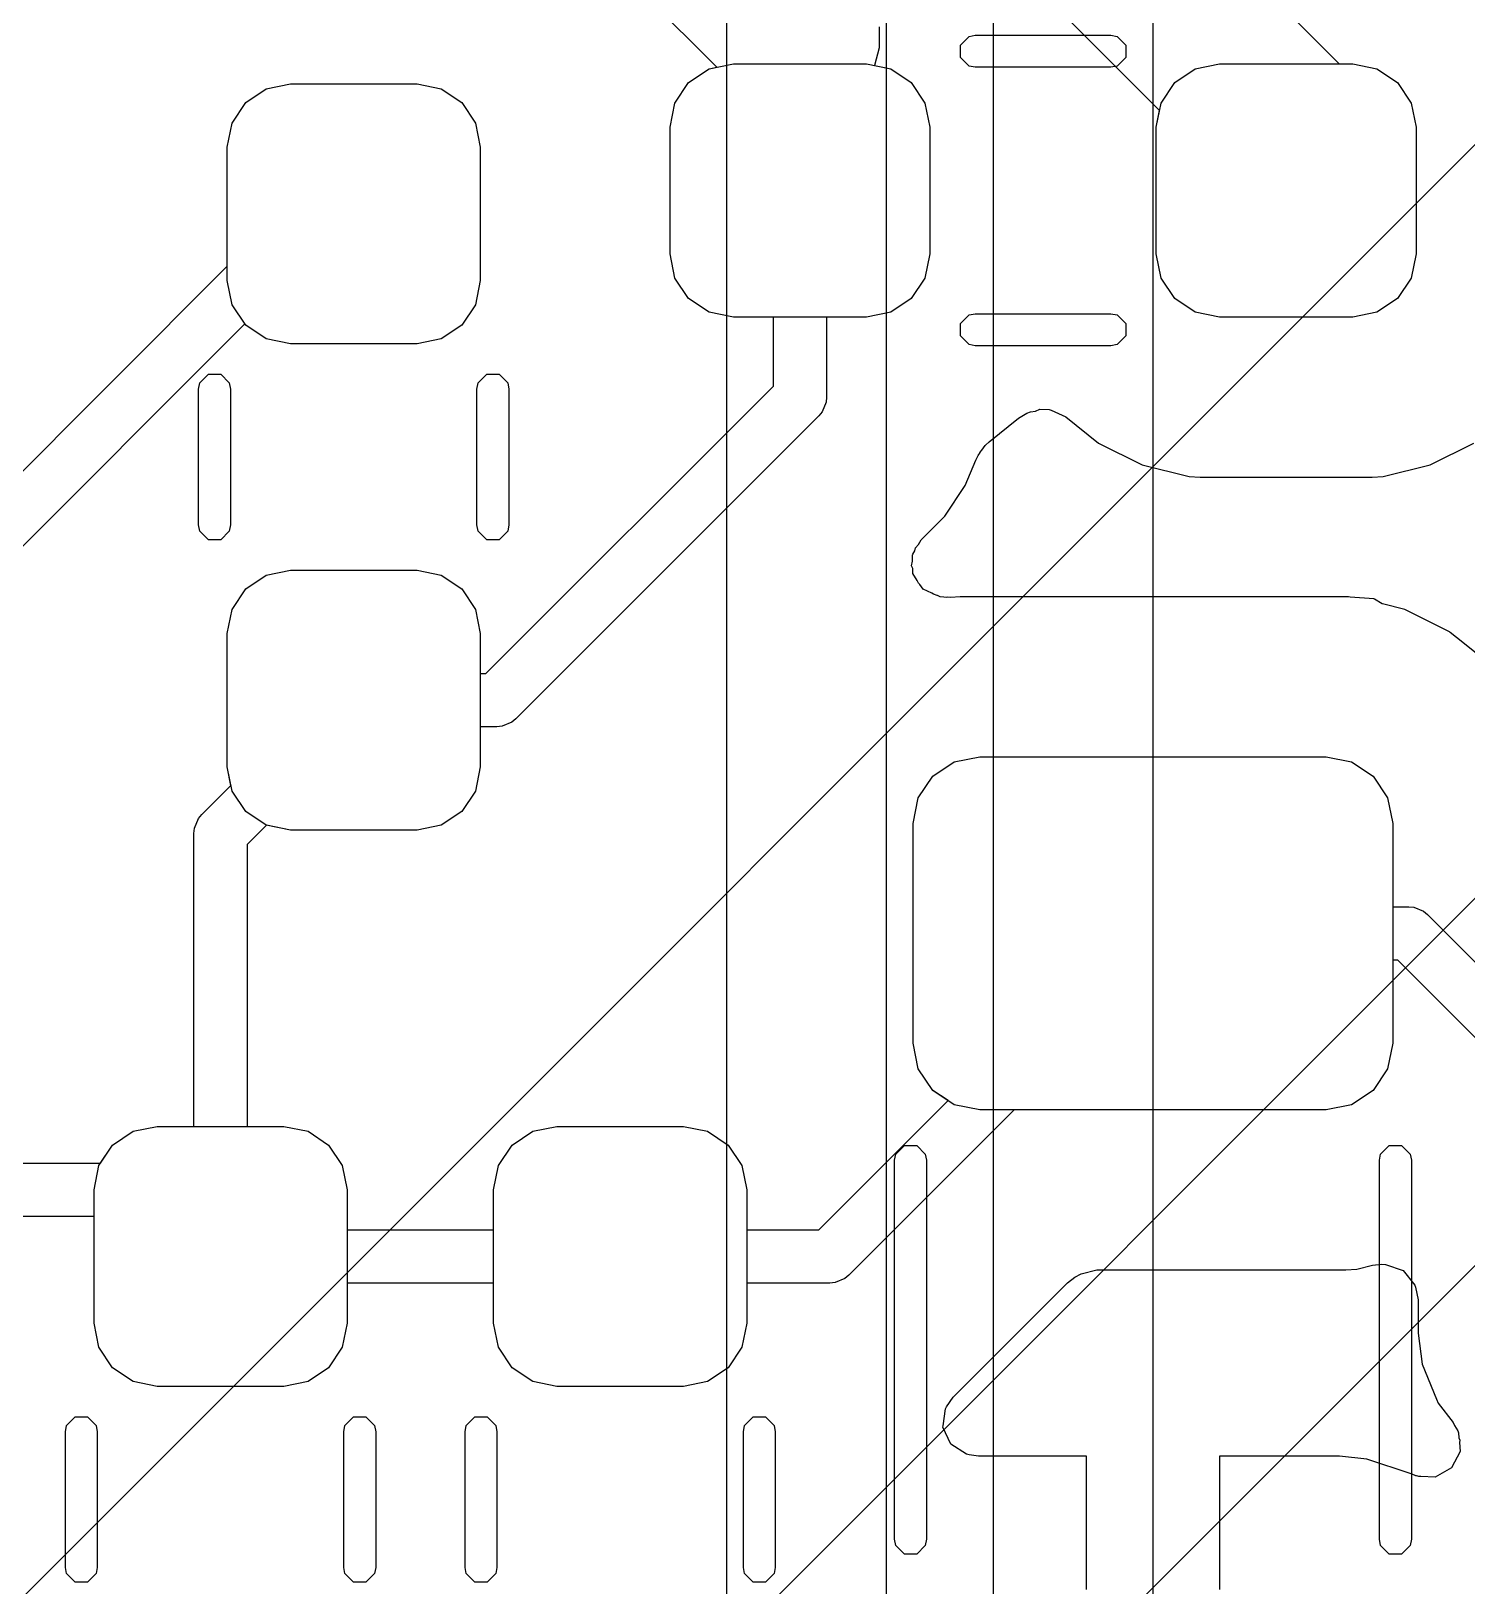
# Model space of a CAD drawing. Header units: inches. Extents: x 1.3 to 5.24, y -7.03 to -1.12.
# Drawn here: x 2.783 to 2.9952, y -5.3302 to -5.1005 of the extents above; entities that cross this region are included whole.
import ezdxf

# ---------------------------------------------------------------- set-up
doc = ezdxf.new("R2010")
doc.units = ezdxf.units.IN
doc.header["$MEASUREMENT"] = 0
for name, color, linetype, true_color in [('B.Cu', 153, 'CONTINUOUS', 0x4d7fc4), ('B.Mask', 4, 'CONTINUOUS', 0x02ffee), ('B.Paste', 132, 'CONTINUOUS', 0x00c2c2), ('B.Silkscreen', 31, 'CONTINUOUS', 0xe8b2a7), ('F.Cu', 13, 'CONTINUOUS', 0xc83434), ('In2.Cu', 33, 'CONTINUOUS', 0xce7d2c)]:
    doc.layers.add(name, color=color, linetype=linetype, true_color=true_color)

msp = doc.modelspace()

# ---------------------------------------------------------------- linework, layer by layer
at = {"layer": 'B.Cu', "linetype": 'CONTINUOUS'}
for p, q in [((2.843, -4.97196), (2.97635, -5.10531)), ((2.94981, -5.11218), (2.82975, -4.99213)), ((2.88437, -5.1058), (2.84944, -5.07087)), ((2.90836, -5.09984), (2.90836, -5.10292)), ((2.90836, -5.10292), (2.90766, -5.10555)), ((2.8802, -5.10805), (2.88323, -5.10603)), ((2.88323, -5.10603), (2.88437, -5.1058)), ((2.90766, -5.10555), (2.91007, -5.10603)), ((2.91007, -5.10603), (2.91311, -5.10805)), ((2.97635, -5.10531), (2.97835, -5.10531)), ((2.97835, -5.10531), (2.98192, -5.10603)), ((2.98192, -5.10603), (2.98496, -5.10805)), ((2.81778, -5.10898), (2.82136, -5.10827)), ((2.82136, -5.10827), (2.84006, -5.10827)), ((2.84006, -5.10827), (2.84364, -5.10898)), ((2.87817, -5.11109), (2.8802, -5.10805)), ((2.91311, -5.10805), (2.91513, -5.11109)), ((2.98496, -5.10805), (2.98699, -5.11109)), ((2.81272, -5.11404), (2.81475, -5.11101)), ((2.81475, -5.11101), (2.81778, -5.10898)), ((2.84364, -5.10898), (2.84667, -5.11101)), ((2.84667, -5.11101), (2.8487, -5.11404)), ((2.87746, -5.11467), (2.87817, -5.11109)), ((2.91513, -5.11109), (2.91585, -5.11467)), ((2.94931, -5.11467), (2.94981, -5.11218)), ((2.98699, -5.11109), (2.9877, -5.11467)), ((2.81201, -5.11762), (2.81272, -5.11404)), ((2.8487, -5.11404), (2.84941, -5.11762)), ((2.87746, -5.13337), (2.87746, -5.11467)), ((2.91585, -5.11467), (2.91585, -5.13337)), ((2.94931, -5.13337), (2.94931, -5.11467)), ((2.9877, -5.11467), (2.9877, -5.13337)), ((2.81201, -5.13518), (2.81201, -5.11762)), ((2.84941, -5.11762), (2.84941, -5.1373)), ((2.87817, -5.13694), (2.87746, -5.13337)), ((2.91585, -5.13337), (2.91513, -5.13694)), ((2.95002, -5.13694), (2.94931, -5.13337)), ((2.9877, -5.13337), (2.98699, -5.13694)), ((2.76666, -5.18053), (2.81201, -5.13518)), ((2.84941, -5.1373), (2.8487, -5.14088)), ((2.8802, -5.13998), (2.87817, -5.13694)), ((2.91513, -5.13694), (2.91311, -5.13998)), ((2.95205, -5.13998), (2.95002, -5.13694)), ((2.98699, -5.13694), (2.98496, -5.13998)), ((2.8487, -5.14088), (2.84667, -5.14391)), ((2.88323, -5.142), (2.8802, -5.13998)), ((2.91311, -5.13998), (2.91007, -5.142)), ((2.95508, -5.142), (2.95205, -5.13998)), ((2.98496, -5.13998), (2.98192, -5.142)), ((2.88681, -5.14272), (2.88323, -5.142)), ((2.89272, -5.14272), (2.88681, -5.14272)), ((2.89272, -5.1529), (2.89272, -5.14272)), ((2.9065, -5.14272), (2.90059, -5.14272)), ((2.90059, -5.14272), (2.90059, -5.15453)), ((2.91007, -5.142), (2.9065, -5.14272)), ((2.95866, -5.14272), (2.95508, -5.142)), ((2.97835, -5.14272), (2.95866, -5.14272)), ((2.98192, -5.142), (2.97835, -5.14272)), ((2.81461, -5.14371), (2.77061, -5.18771)), ((2.81475, -5.14391), (2.81461, -5.14371)), ((2.81778, -5.14594), (2.81475, -5.14391)), ((2.84667, -5.14391), (2.84364, -5.14594)), ((2.82136, -5.14665), (2.81778, -5.14594)), ((2.84006, -5.14665), (2.82136, -5.14665)), ((2.84364, -5.14594), (2.84006, -5.14665)), ((2.85024, -5.19537), (2.89272, -5.1529)), ((2.90059, -5.15453), (2.90051, -5.1553)), ((2.89993, -5.15671), (2.89944, -5.15731)), ((2.90051, -5.1553), (2.89993, -5.15671)), ((2.92897, -5.15763), (2.93017, -5.15692)), ((2.93017, -5.15692), (2.93074, -5.15669)), ((2.93074, -5.15669), (2.93144, -5.15661)), ((2.93144, -5.15661), (2.93208, -5.15634)), ((2.93208, -5.15634), (2.93347, -5.15639)), ((2.93347, -5.15639), (2.93377, -5.15645)), ((2.93377, -5.15645), (2.93596, -5.15745)), ((2.89944, -5.15731), (2.85465, -5.20209)), ((2.92459, -5.16115), (2.92897, -5.15763)), ((2.93596, -5.15745), (2.94079, -5.16133)), ((2.92408, -5.16162), (2.92459, -5.16115)), ((2.94079, -5.16133), (2.94722, -5.16452)), ((2.98979, -5.16452), (2.99622, -5.16133)), ((2.92109, -5.16759), (2.92263, -5.16387)), ((2.92263, -5.16387), (2.92299, -5.16318)), ((2.92299, -5.16318), (2.9231, -5.16299)), ((2.9231, -5.16299), (2.92322, -5.16283)), ((2.92322, -5.16283), (2.92325, -5.16276)), ((2.92325, -5.16276), (2.92343, -5.16246)), ((2.92343, -5.16246), (2.92354, -5.16236)), ((2.92354, -5.16236), (2.92402, -5.16169)), ((2.92402, -5.16169), (2.92408, -5.16162)), ((2.94722, -5.16452), (2.95418, -5.16625)), ((2.98283, -5.16625), (2.98979, -5.16452)), ((2.91808, -5.17211), (2.92109, -5.16759)), ((2.95418, -5.16625), (2.95418, -5.16625)), ((2.95418, -5.16625), (2.95418, -5.16625)), ((2.95418, -5.16625), (2.95579, -5.16636)), ((2.95579, -5.16636), (2.98121, -5.16636)), ((2.98121, -5.16636), (2.98283, -5.16625)), ((2.91457, -5.17562), (2.91808, -5.17211)), ((2.91332, -5.17775), (2.91361, -5.17726)), ((2.91361, -5.17726), (2.91371, -5.17678)), ((2.91371, -5.17678), (2.91415, -5.17632)), ((2.91415, -5.17632), (2.91457, -5.17562)), ((2.91315, -5.17948), (2.9133, -5.17878)), ((2.91331, -5.17988), (2.91315, -5.17948)), ((2.91328, -5.17787), (2.91332, -5.17775)), ((2.9133, -5.17878), (2.91328, -5.17787)), ((2.91332, -5.18062), (2.91331, -5.17988)), ((2.81475, -5.18286), (2.81778, -5.18083)), ((2.81778, -5.18083), (2.82136, -5.18012)), ((2.82136, -5.18012), (2.84006, -5.18012)), ((2.84006, -5.18012), (2.84364, -5.18083)), ((2.84364, -5.18083), (2.84667, -5.18286)), ((2.91399, -5.18164), (2.91332, -5.18062)), ((2.91415, -5.18204), (2.91399, -5.18164)), ((2.91436, -5.1822), (2.91415, -5.18204)), ((2.91484, -5.18292), (2.91436, -5.1822)), ((2.81272, -5.18589), (2.81475, -5.18286)), ((2.84667, -5.18286), (2.8487, -5.18589)), ((2.91613, -5.18349), (2.91484, -5.18292)), ((2.91637, -5.18366), (2.91613, -5.18349)), ((2.91691, -5.18386), (2.91637, -5.18366)), ((2.91699, -5.18387), (2.91691, -5.18386)), ((2.91735, -5.18403), (2.91699, -5.18387)), ((2.91793, -5.1841), (2.91735, -5.18403)), ((2.91827, -5.18413), (2.91793, -5.1841)), ((2.91851, -5.18408), (2.91827, -5.18413)), ((2.91889, -5.18413), (2.91851, -5.18408)), ((2.92032, -5.18404), (2.91889, -5.18413)), ((2.97732, -5.18404), (2.92032, -5.18404)), ((2.92032, -5.18404), (2.92032, -5.18404)), ((2.97773, -5.18406), (2.97732, -5.18404)), ((2.97732, -5.18404), (2.97732, -5.18404)), ((2.97797, -5.18408), (2.97773, -5.18406)), ((2.97773, -5.18406), (2.97773, -5.18406)), ((2.98145, -5.18432), (2.97797, -5.18408)), ((2.98155, -5.18437), (2.98145, -5.18432)), ((2.98267, -5.18507), (2.98155, -5.18437)), ((2.81201, -5.18947), (2.81272, -5.18589)), ((2.8487, -5.18589), (2.84941, -5.18947)), ((2.98273, -5.18508), (2.98267, -5.18507)), ((2.98602, -5.1859), (2.98273, -5.18508)), ((2.99255, -5.18914), (2.98602, -5.1859)), ((2.98602, -5.1859), (2.98602, -5.1859)), ((2.99257, -5.18915), (2.99255, -5.18914)), ((2.99266, -5.18922), (2.99257, -5.18915)), ((2.81201, -5.20915), (2.81201, -5.18947)), ((2.84941, -5.18947), (2.84941, -5.19537)), ((2.99276, -5.18931), (2.99266, -5.18922)), ((2.99266, -5.18922), (2.99266, -5.18922)), ((2.99367, -5.19004), (2.99276, -5.18931)), ((2.9978, -5.19336), (2.99367, -5.19004)), ((2.84941, -5.19537), (2.85024, -5.19537)), ((2.85406, -5.20258), (2.85264, -5.20317)), ((2.85465, -5.20209), (2.85406, -5.20258)), ((2.85187, -5.20325), (2.84941, -5.20325)), ((2.84941, -5.20325), (2.84941, -5.20915)), ((2.85264, -5.20317), (2.85187, -5.20325)), ((2.81255, -5.2119), (2.81201, -5.20915)), ((2.84941, -5.20915), (2.8487, -5.21273)), ((2.91627, -5.21056), (2.91946, -5.20843)), ((2.91946, -5.20843), (2.92323, -5.20768)), ((2.92323, -5.20768), (2.97441, -5.20768)), ((2.97441, -5.20768), (2.97818, -5.20843)), ((2.97818, -5.20843), (2.98137, -5.21056)), ((2.80824, -5.21621), (2.81255, -5.2119)), ((2.91414, -5.21375), (2.91627, -5.21056)), ((2.98137, -5.21056), (2.9835, -5.21375)), ((2.8487, -5.21273), (2.84667, -5.21577)), ((2.91339, -5.21752), (2.91414, -5.21375)), ((2.9835, -5.21375), (2.98425, -5.21752)), ((2.80775, -5.21681), (2.80824, -5.21621)), ((2.84667, -5.21577), (2.84364, -5.21779)), ((2.80709, -5.219), (2.80716, -5.21823)), ((2.80709, -5.2623), (2.80709, -5.219)), ((2.80716, -5.21823), (2.80775, -5.21681)), ((2.81779, -5.21779), (2.81496, -5.22063)), ((2.82136, -5.2185), (2.81779, -5.21779)), ((2.84006, -5.2185), (2.82136, -5.2185)), ((2.84364, -5.21779), (2.84006, -5.2185)), ((2.91339, -5.25), (2.91339, -5.21752)), ((2.98425, -5.21752), (2.98425, -5.22982)), ((2.81496, -5.22063), (2.81496, -5.2623)), ((2.98425, -5.22982), (2.98662, -5.22982)), ((2.98662, -5.22982), (2.98739, -5.2299)), ((2.98739, -5.2299), (2.98881, -5.23049)), ((2.98881, -5.23049), (2.9894, -5.23098)), ((2.9894, -5.23098), (3.02606, -5.26764)), ((2.98499, -5.2377), (2.98425, -5.2377)), ((2.98425, -5.2377), (2.98425, -5.25)), ((3.01493, -5.26764), (2.98499, -5.2377)), ((2.91414, -5.25377), (2.91339, -5.25)), ((2.98425, -5.25), (2.9835, -5.25377)), ((2.91627, -5.25696), (2.91414, -5.25377)), ((2.9835, -5.25377), (2.98137, -5.25696)), ((2.91854, -5.25847), (2.91627, -5.25696)), ((2.98137, -5.25696), (2.97818, -5.25909)), ((2.89945, -5.27756), (2.91854, -5.25847)), ((2.9283, -5.25984), (2.90387, -5.28428)), ((2.97441, -5.25984), (2.9283, -5.25984)), ((2.97818, -5.25909), (2.97441, -5.25984)), ((2.79809, -5.26301), (2.80167, -5.2623)), ((2.80167, -5.2623), (2.80709, -5.2623)), ((2.81496, -5.2623), (2.82037, -5.2623)), ((2.82037, -5.2623), (2.82395, -5.26301)), ((2.85715, -5.26301), (2.86073, -5.2623)), ((2.86073, -5.2623), (2.87943, -5.2623)), ((2.87943, -5.2623), (2.88301, -5.26301)), ((2.79506, -5.26504), (2.79809, -5.26301)), ((2.82395, -5.26301), (2.82699, -5.26504)), ((2.85412, -5.26504), (2.85715, -5.26301)), ((2.88301, -5.26301), (2.88604, -5.26504)), ((2.79327, -5.26772), (2.79506, -5.26504)), ((2.82699, -5.26504), (2.82901, -5.26808)), ((2.85209, -5.26808), (2.85412, -5.26504)), ((2.88604, -5.26504), (2.88807, -5.26808)), ((2.74606, -5.26772), (2.79327, -5.26772)), ((2.82901, -5.26808), (2.82972, -5.27165)), ((2.85138, -5.27165), (2.85209, -5.26808)), ((2.88807, -5.26808), (2.88878, -5.27165)), ((2.82972, -5.27165), (2.82972, -5.27756)), ((2.85138, -5.27756), (2.85138, -5.27165)), ((2.88878, -5.27165), (2.88878, -5.27756)), ((2.79232, -5.27559), (2.74606, -5.27559)), ((2.79232, -5.29134), (2.79232, -5.27559)), ((2.82972, -5.27756), (2.85138, -5.27756)), ((2.88878, -5.27756), (2.89945, -5.27756)), ((2.97896, -5.28337), (2.98126, -5.2828)), ((2.98126, -5.2828), (2.98264, -5.28266)), ((2.98264, -5.28266), (2.98318, -5.28268)), ((2.98318, -5.28268), (2.98579, -5.28357)), ((2.85138, -5.28543), (2.82972, -5.28543)), ((2.82972, -5.28543), (2.82972, -5.29134)), ((2.85138, -5.29134), (2.85138, -5.28543)), ((2.90108, -5.28543), (2.88878, -5.28543)), ((2.88878, -5.28543), (2.88878, -5.29134)), ((2.90185, -5.28536), (2.90108, -5.28543)), ((2.90327, -5.28477), (2.90185, -5.28536)), ((2.90387, -5.28428), (2.90327, -5.28477)), ((2.91929, -5.30229), (2.93617, -5.28541)), ((2.93617, -5.28541), (2.93728, -5.28458)), ((2.93728, -5.28458), (2.93819, -5.28408)), ((2.93819, -5.28408), (2.94053, -5.28348)), ((2.94053, -5.28348), (2.97732, -5.28348)), ((2.97732, -5.28348), (2.97896, -5.28337)), ((2.97732, -5.28348), (2.97732, -5.28348)), ((2.97896, -5.28337), (2.97896, -5.28337)), ((2.97896, -5.28337), (2.97896, -5.28337)), ((2.97896, -5.28337), (2.97896, -5.28337)), ((2.98579, -5.28357), (2.9875, -5.28572)), ((2.9875, -5.28572), (2.98764, -5.28605)), ((2.98764, -5.28605), (2.988, -5.28789)), ((2.988, -5.28789), (2.988, -5.29281)), ((2.79303, -5.29492), (2.79232, -5.29134)), ((2.82972, -5.29134), (2.82901, -5.29492)), ((2.85209, -5.29492), (2.85138, -5.29134)), ((2.88878, -5.29134), (2.88807, -5.29492)), ((2.988, -5.29281), (2.9886, -5.29743)), ((2.79506, -5.29795), (2.79303, -5.29492)), ((2.82901, -5.29492), (2.82699, -5.29795)), ((2.85412, -5.29795), (2.85209, -5.29492)), ((2.88807, -5.29492), (2.88604, -5.29795)), ((2.79809, -5.29998), (2.79506, -5.29795)), ((2.82699, -5.29795), (2.82395, -5.29998)), ((2.85715, -5.29998), (2.85412, -5.29795)), ((2.88604, -5.29795), (2.88301, -5.29998)), ((2.9886, -5.29743), (2.9886, -5.29743)), ((2.9886, -5.29743), (2.9886, -5.29743)), ((2.9886, -5.29743), (2.9886, -5.29743)), ((2.9886, -5.29743), (2.99074, -5.30258)), ((2.80167, -5.30069), (2.79809, -5.29998)), ((2.82037, -5.30069), (2.80167, -5.30069)), ((2.82395, -5.29998), (2.82037, -5.30069)), ((2.86073, -5.30069), (2.85715, -5.29998)), ((2.87943, -5.30069), (2.86073, -5.30069)), ((2.88301, -5.29998), (2.87943, -5.30069)), ((2.91781, -5.30654), (2.91818, -5.30399)), ((2.91818, -5.30399), (2.9183, -5.30371)), ((2.9183, -5.30371), (2.91929, -5.30229)), ((2.99074, -5.30258), (2.99099, -5.30318)), ((2.99099, -5.30318), (2.99319, -5.30605)), ((2.99319, -5.30605), (2.99336, -5.30648)), ((2.91779, -5.30671), (2.91781, -5.30654)), ((2.91893, -5.30921), (2.91779, -5.30671)), ((2.99336, -5.30648), (2.99387, -5.30726)), ((2.99387, -5.30726), (2.99399, -5.30757)), ((2.99399, -5.30757), (2.99404, -5.30827)), ((2.99404, -5.30827), (2.99418, -5.30862)), ((2.99418, -5.30862), (2.9941, -5.30899)), ((2.92124, -5.3107), (2.91893, -5.30921)), ((2.92167, -5.31083), (2.92124, -5.3107)), ((2.92305, -5.31102), (2.92167, -5.31083)), ((2.99422, -5.31031), (2.99293, -5.31274)), ((2.9941, -5.30899), (2.99422, -5.31031)), ((2.93898, -5.31102), (2.92305, -5.31102)), ((2.93898, -5.33071), (2.93898, -5.31102)), ((2.97638, -5.31102), (2.95866, -5.31102)), ((2.95866, -5.31102), (2.95866, -5.33071)), ((2.98042, -5.31144), (2.97638, -5.31102)), ((2.97638, -5.31102), (2.97638, -5.31102)), ((2.98697, -5.31361), (2.98042, -5.31144)), ((2.98042, -5.31144), (2.98042, -5.31144)), ((2.99293, -5.31274), (2.99053, -5.31409)), ((2.98712, -5.31367), (2.98697, -5.31361)), ((2.98697, -5.31361), (2.98697, -5.31361)), ((2.98713, -5.31366), (2.98712, -5.31367)), ((2.98769, -5.3139), (2.98713, -5.31366)), ((2.98775, -5.31392), (2.98769, -5.3139)), ((2.98796, -5.31398), (2.98775, -5.31392)), ((2.98811, -5.31399), (2.98796, -5.31398)), ((2.98817, -5.31402), (2.98811, -5.31399)), ((2.98842, -5.314), (2.98817, -5.31402)), ((2.99053, -5.31409), (2.98842, -5.314))]:
    msp.add_line(p, q, dxfattribs=at)
at = {"layer": 'B.Mask', "linetype": 'CONTINUOUS'}
for p, q in [((2.8802, -5.10805), (2.88323, -5.10603)), ((2.88323, -5.10603), (2.88681, -5.10531)), ((2.88681, -5.10531), (2.9065, -5.10531)), ((2.9065, -5.10531), (2.91007, -5.10603)), ((2.91007, -5.10603), (2.91311, -5.10805)), ((2.95205, -5.10805), (2.95508, -5.10603)), ((2.95508, -5.10603), (2.95866, -5.10531)), ((2.95866, -5.10531), (2.97835, -5.10531)), ((2.97835, -5.10531), (2.98192, -5.10603)), ((2.98192, -5.10603), (2.98496, -5.10805)), ((2.81778, -5.10898), (2.82136, -5.10827)), ((2.82136, -5.10827), (2.84006, -5.10827)), ((2.84006, -5.10827), (2.84364, -5.10898)), ((2.87817, -5.11109), (2.8802, -5.10805)), ((2.91311, -5.10805), (2.91513, -5.11109)), ((2.95002, -5.11109), (2.95205, -5.10805)), ((2.98496, -5.10805), (2.98699, -5.11109)), ((2.81272, -5.11404), (2.81475, -5.11101)), ((2.81475, -5.11101), (2.81778, -5.10898)), ((2.84364, -5.10898), (2.84667, -5.11101)), ((2.84667, -5.11101), (2.8487, -5.11404)), ((2.87746, -5.11467), (2.87817, -5.11109)), ((2.91513, -5.11109), (2.91585, -5.11467)), ((2.94931, -5.11467), (2.95002, -5.11109)), ((2.98699, -5.11109), (2.9877, -5.11467)), ((2.81201, -5.11762), (2.81272, -5.11404)), ((2.8487, -5.11404), (2.84941, -5.11762)), ((2.87746, -5.13337), (2.87746, -5.11467)), ((2.91585, -5.11467), (2.91585, -5.13337)), ((2.94931, -5.13337), (2.94931, -5.11467)), ((2.9877, -5.11467), (2.9877, -5.13337)), ((2.81201, -5.1373), (2.81201, -5.11762)), ((2.84941, -5.11762), (2.84941, -5.1373)), ((2.87817, -5.13694), (2.87746, -5.13337)), ((2.91585, -5.13337), (2.91513, -5.13694)), ((2.95002, -5.13694), (2.94931, -5.13337)), ((2.9877, -5.13337), (2.98699, -5.13694)), ((2.81272, -5.14088), (2.81201, -5.1373)), ((2.84941, -5.1373), (2.8487, -5.14088)), ((2.8802, -5.13998), (2.87817, -5.13694)), ((2.91513, -5.13694), (2.91311, -5.13998)), ((2.95205, -5.13998), (2.95002, -5.13694)), ((2.98699, -5.13694), (2.98496, -5.13998)), ((2.81475, -5.14391), (2.81272, -5.14088)), ((2.8487, -5.14088), (2.84667, -5.14391)), ((2.88323, -5.142), (2.8802, -5.13998)), ((2.91311, -5.13998), (2.91007, -5.142)), ((2.95508, -5.142), (2.95205, -5.13998)), ((2.98496, -5.13998), (2.98192, -5.142)), ((2.88681, -5.14272), (2.88323, -5.142)), ((2.9065, -5.14272), (2.88681, -5.14272)), ((2.91007, -5.142), (2.9065, -5.14272)), ((2.95866, -5.14272), (2.95508, -5.142)), ((2.97835, -5.14272), (2.95866, -5.14272)), ((2.98192, -5.142), (2.97835, -5.14272)), ((2.81778, -5.14594), (2.81475, -5.14391)), ((2.84667, -5.14391), (2.84364, -5.14594)), ((2.82136, -5.14665), (2.81778, -5.14594)), ((2.84006, -5.14665), (2.82136, -5.14665)), ((2.84364, -5.14594), (2.84006, -5.14665)), ((2.81475, -5.18286), (2.81778, -5.18083)), ((2.81778, -5.18083), (2.82136, -5.18012)), ((2.82136, -5.18012), (2.84006, -5.18012)), ((2.84006, -5.18012), (2.84364, -5.18083)), ((2.84364, -5.18083), (2.84667, -5.18286)), ((2.81272, -5.18589), (2.81475, -5.18286)), ((2.84667, -5.18286), (2.8487, -5.18589)), ((2.81201, -5.18947), (2.81272, -5.18589)), ((2.8487, -5.18589), (2.84941, -5.18947)), ((2.81201, -5.20915), (2.81201, -5.18947)), ((2.84941, -5.18947), (2.84941, -5.20915)), ((2.81272, -5.21273), (2.81201, -5.20915)), ((2.84941, -5.20915), (2.8487, -5.21273)), ((2.91627, -5.21056), (2.91946, -5.20843)), ((2.91946, -5.20843), (2.92323, -5.20768)), ((2.92323, -5.20768), (2.97441, -5.20768)), ((2.97441, -5.20768), (2.97818, -5.20843)), ((2.97818, -5.20843), (2.98137, -5.21056)), ((2.91414, -5.21375), (2.91627, -5.21056)), ((2.98137, -5.21056), (2.9835, -5.21375)), ((2.81475, -5.21577), (2.81272, -5.21273)), ((2.8487, -5.21273), (2.84667, -5.21577)), ((2.91339, -5.21752), (2.91414, -5.21375)), ((2.9835, -5.21375), (2.98425, -5.21752)), ((2.81778, -5.21779), (2.81475, -5.21577)), ((2.84667, -5.21577), (2.84364, -5.21779)), ((2.82136, -5.2185), (2.81778, -5.21779)), ((2.84006, -5.2185), (2.82136, -5.2185)), ((2.84364, -5.21779), (2.84006, -5.2185)), ((2.91339, -5.25), (2.91339, -5.21752)), ((2.98425, -5.21752), (2.98425, -5.25)), ((2.91414, -5.25377), (2.91339, -5.25)), ((2.98425, -5.25), (2.9835, -5.25377)), ((2.91627, -5.25696), (2.91414, -5.25377)), ((2.9835, -5.25377), (2.98137, -5.25696)), ((2.91946, -5.25909), (2.91627, -5.25696)), ((2.98137, -5.25696), (2.97818, -5.25909)), ((2.92323, -5.25984), (2.91946, -5.25909)), ((2.97441, -5.25984), (2.92323, -5.25984)), ((2.97818, -5.25909), (2.97441, -5.25984)), ((2.79809, -5.26301), (2.80167, -5.2623)), ((2.80167, -5.2623), (2.82037, -5.2623)), ((2.82037, -5.2623), (2.82395, -5.26301)), ((2.85715, -5.26301), (2.86073, -5.2623)), ((2.86073, -5.2623), (2.87943, -5.2623)), ((2.87943, -5.2623), (2.88301, -5.26301)), ((2.79506, -5.26504), (2.79809, -5.26301)), ((2.82395, -5.26301), (2.82699, -5.26504)), ((2.85412, -5.26504), (2.85715, -5.26301)), ((2.88301, -5.26301), (2.88604, -5.26504)), ((2.79303, -5.26808), (2.79506, -5.26504)), ((2.82699, -5.26504), (2.82901, -5.26808)), ((2.85209, -5.26808), (2.85412, -5.26504)), ((2.88604, -5.26504), (2.88807, -5.26808)), ((2.79232, -5.27165), (2.79303, -5.26808)), ((2.82901, -5.26808), (2.82972, -5.27165)), ((2.85138, -5.27165), (2.85209, -5.26808)), ((2.88807, -5.26808), (2.88878, -5.27165)), ((2.79232, -5.29134), (2.79232, -5.27165)), ((2.82972, -5.27165), (2.82972, -5.29134)), ((2.85138, -5.29134), (2.85138, -5.27165)), ((2.88878, -5.27165), (2.88878, -5.29134)), ((2.79303, -5.29492), (2.79232, -5.29134)), ((2.82972, -5.29134), (2.82901, -5.29492)), ((2.85209, -5.29492), (2.85138, -5.29134)), ((2.88878, -5.29134), (2.88807, -5.29492)), ((2.79506, -5.29795), (2.79303, -5.29492)), ((2.82901, -5.29492), (2.82699, -5.29795)), ((2.85412, -5.29795), (2.85209, -5.29492)), ((2.88807, -5.29492), (2.88604, -5.29795)), ((2.79809, -5.29998), (2.79506, -5.29795)), ((2.82699, -5.29795), (2.82395, -5.29998)), ((2.85715, -5.29998), (2.85412, -5.29795)), ((2.88604, -5.29795), (2.88301, -5.29998)), ((2.80167, -5.30069), (2.79809, -5.29998)), ((2.82037, -5.30069), (2.80167, -5.30069)), ((2.82395, -5.29998), (2.82037, -5.30069)), ((2.86073, -5.30069), (2.85715, -5.29998)), ((2.87943, -5.30069), (2.86073, -5.30069)), ((2.88301, -5.29998), (2.87943, -5.30069))]:
    msp.add_line(p, q, dxfattribs=at)
at = {"layer": 'B.Paste', "linetype": 'CONTINUOUS'}
for p, q in [((2.8802, -5.10805), (2.88323, -5.10603)), ((2.88323, -5.10603), (2.88681, -5.10531)), ((2.88681, -5.10531), (2.9065, -5.10531)), ((2.9065, -5.10531), (2.91007, -5.10603)), ((2.91007, -5.10603), (2.91311, -5.10805)), ((2.95205, -5.10805), (2.95508, -5.10603)), ((2.95508, -5.10603), (2.95866, -5.10531)), ((2.95866, -5.10531), (2.97835, -5.10531)), ((2.97835, -5.10531), (2.98192, -5.10603)), ((2.98192, -5.10603), (2.98496, -5.10805)), ((2.81778, -5.10898), (2.82136, -5.10827)), ((2.82136, -5.10827), (2.84006, -5.10827)), ((2.84006, -5.10827), (2.84364, -5.10898)), ((2.87817, -5.11109), (2.8802, -5.10805)), ((2.91311, -5.10805), (2.91513, -5.11109)), ((2.95002, -5.11109), (2.95205, -5.10805)), ((2.98496, -5.10805), (2.98699, -5.11109)), ((2.81272, -5.11404), (2.81475, -5.11101)), ((2.81475, -5.11101), (2.81778, -5.10898)), ((2.84364, -5.10898), (2.84667, -5.11101)), ((2.84667, -5.11101), (2.8487, -5.11404)), ((2.87746, -5.11467), (2.87817, -5.11109)), ((2.91513, -5.11109), (2.91585, -5.11467)), ((2.94931, -5.11467), (2.95002, -5.11109)), ((2.98699, -5.11109), (2.9877, -5.11467)), ((2.81201, -5.11762), (2.81272, -5.11404)), ((2.8487, -5.11404), (2.84941, -5.11762)), ((2.87746, -5.13337), (2.87746, -5.11467)), ((2.91585, -5.11467), (2.91585, -5.13337)), ((2.94931, -5.13337), (2.94931, -5.11467)), ((2.9877, -5.11467), (2.9877, -5.13337)), ((2.81201, -5.1373), (2.81201, -5.11762)), ((2.84941, -5.11762), (2.84941, -5.1373)), ((2.87817, -5.13694), (2.87746, -5.13337)), ((2.91585, -5.13337), (2.91513, -5.13694)), ((2.95002, -5.13694), (2.94931, -5.13337)), ((2.9877, -5.13337), (2.98699, -5.13694)), ((2.81272, -5.14088), (2.81201, -5.1373)), ((2.84941, -5.1373), (2.8487, -5.14088)), ((2.8802, -5.13998), (2.87817, -5.13694)), ((2.91513, -5.13694), (2.91311, -5.13998)), ((2.95205, -5.13998), (2.95002, -5.13694)), ((2.98699, -5.13694), (2.98496, -5.13998)), ((2.81475, -5.14391), (2.81272, -5.14088)), ((2.8487, -5.14088), (2.84667, -5.14391)), ((2.88323, -5.142), (2.8802, -5.13998)), ((2.91311, -5.13998), (2.91007, -5.142)), ((2.95508, -5.142), (2.95205, -5.13998)), ((2.98496, -5.13998), (2.98192, -5.142)), ((2.88681, -5.14272), (2.88323, -5.142)), ((2.9065, -5.14272), (2.88681, -5.14272)), ((2.91007, -5.142), (2.9065, -5.14272)), ((2.95866, -5.14272), (2.95508, -5.142)), ((2.97835, -5.14272), (2.95866, -5.14272)), ((2.98192, -5.142), (2.97835, -5.14272)), ((2.81778, -5.14594), (2.81475, -5.14391)), ((2.84667, -5.14391), (2.84364, -5.14594)), ((2.82136, -5.14665), (2.81778, -5.14594)), ((2.84006, -5.14665), (2.82136, -5.14665)), ((2.84364, -5.14594), (2.84006, -5.14665)), ((2.81475, -5.18286), (2.81778, -5.18083)), ((2.81778, -5.18083), (2.82136, -5.18012)), ((2.82136, -5.18012), (2.84006, -5.18012)), ((2.84006, -5.18012), (2.84364, -5.18083)), ((2.84364, -5.18083), (2.84667, -5.18286)), ((2.81272, -5.18589), (2.81475, -5.18286)), ((2.84667, -5.18286), (2.8487, -5.18589)), ((2.81201, -5.18947), (2.81272, -5.18589)), ((2.8487, -5.18589), (2.84941, -5.18947)), ((2.81201, -5.20915), (2.81201, -5.18947)), ((2.84941, -5.18947), (2.84941, -5.20915)), ((2.81272, -5.21273), (2.81201, -5.20915)), ((2.84941, -5.20915), (2.8487, -5.21273)), ((2.91627, -5.21056), (2.91946, -5.20843)), ((2.91946, -5.20843), (2.92323, -5.20768)), ((2.92323, -5.20768), (2.97441, -5.20768)), ((2.97441, -5.20768), (2.97818, -5.20843)), ((2.97818, -5.20843), (2.98137, -5.21056)), ((2.91414, -5.21375), (2.91627, -5.21056)), ((2.98137, -5.21056), (2.9835, -5.21375)), ((2.81475, -5.21577), (2.81272, -5.21273)), ((2.8487, -5.21273), (2.84667, -5.21577)), ((2.91339, -5.21752), (2.91414, -5.21375)), ((2.9835, -5.21375), (2.98425, -5.21752)), ((2.81778, -5.21779), (2.81475, -5.21577)), ((2.84667, -5.21577), (2.84364, -5.21779)), ((2.82136, -5.2185), (2.81778, -5.21779)), ((2.84006, -5.2185), (2.82136, -5.2185)), ((2.84364, -5.21779), (2.84006, -5.2185)), ((2.91339, -5.25), (2.91339, -5.21752)), ((2.98425, -5.21752), (2.98425, -5.25)), ((2.91414, -5.25377), (2.91339, -5.25)), ((2.98425, -5.25), (2.9835, -5.25377)), ((2.91627, -5.25696), (2.91414, -5.25377)), ((2.9835, -5.25377), (2.98137, -5.25696)), ((2.91946, -5.25909), (2.91627, -5.25696)), ((2.98137, -5.25696), (2.97818, -5.25909)), ((2.92323, -5.25984), (2.91946, -5.25909)), ((2.97441, -5.25984), (2.92323, -5.25984)), ((2.97818, -5.25909), (2.97441, -5.25984)), ((2.79809, -5.26301), (2.80167, -5.2623)), ((2.80167, -5.2623), (2.82037, -5.2623)), ((2.82037, -5.2623), (2.82395, -5.26301)), ((2.85715, -5.26301), (2.86073, -5.2623)), ((2.86073, -5.2623), (2.87943, -5.2623)), ((2.87943, -5.2623), (2.88301, -5.26301)), ((2.79506, -5.26504), (2.79809, -5.26301)), ((2.82395, -5.26301), (2.82699, -5.26504)), ((2.85412, -5.26504), (2.85715, -5.26301)), ((2.88301, -5.26301), (2.88604, -5.26504)), ((2.79303, -5.26808), (2.79506, -5.26504)), ((2.82699, -5.26504), (2.82901, -5.26808)), ((2.85209, -5.26808), (2.85412, -5.26504)), ((2.88604, -5.26504), (2.88807, -5.26808)), ((2.79232, -5.27165), (2.79303, -5.26808)), ((2.82901, -5.26808), (2.82972, -5.27165)), ((2.85138, -5.27165), (2.85209, -5.26808)), ((2.88807, -5.26808), (2.88878, -5.27165)), ((2.79232, -5.29134), (2.79232, -5.27165)), ((2.82972, -5.27165), (2.82972, -5.29134)), ((2.85138, -5.29134), (2.85138, -5.27165)), ((2.88878, -5.27165), (2.88878, -5.29134)), ((2.79303, -5.29492), (2.79232, -5.29134)), ((2.82972, -5.29134), (2.82901, -5.29492)), ((2.85209, -5.29492), (2.85138, -5.29134)), ((2.88878, -5.29134), (2.88807, -5.29492)), ((2.79506, -5.29795), (2.79303, -5.29492)), ((2.82901, -5.29492), (2.82699, -5.29795)), ((2.85412, -5.29795), (2.85209, -5.29492)), ((2.88807, -5.29492), (2.88604, -5.29795)), ((2.79809, -5.29998), (2.79506, -5.29795)), ((2.82699, -5.29795), (2.82395, -5.29998)), ((2.85715, -5.29998), (2.85412, -5.29795)), ((2.88604, -5.29795), (2.88301, -5.29998)), ((2.80167, -5.30069), (2.79809, -5.29998)), ((2.82037, -5.30069), (2.80167, -5.30069)), ((2.82395, -5.29998), (2.82037, -5.30069)), ((2.86073, -5.30069), (2.85715, -5.29998)), ((2.87943, -5.30069), (2.86073, -5.30069)), ((2.88301, -5.29998), (2.87943, -5.30069))]:
    msp.add_line(p, q, dxfattribs=at)
at = {"layer": 'B.Silkscreen', "linetype": 'CONTINUOUS'}
for p, q in [((2.92037, -5.10254), (2.92165, -5.10126)), ((2.92165, -5.10126), (2.92255, -5.10108)), ((2.92255, -5.10108), (2.94261, -5.10108)), ((2.94261, -5.10108), (2.94351, -5.10126)), ((2.94351, -5.10126), (2.94479, -5.10254)), ((2.92037, -5.10435), (2.92037, -5.10254)), ((2.94479, -5.10254), (2.94479, -5.10435)), ((2.92165, -5.10563), (2.92037, -5.10435)), ((2.92255, -5.10581), (2.92165, -5.10563)), ((2.94261, -5.10581), (2.92255, -5.10581)), ((2.94351, -5.10563), (2.94261, -5.10581)), ((2.94479, -5.10435), (2.94351, -5.10563)), ((2.92037, -5.14368), (2.92165, -5.1424)), ((2.92165, -5.1424), (2.92255, -5.14222)), ((2.92255, -5.14222), (2.94261, -5.14222)), ((2.94261, -5.14222), (2.94351, -5.1424)), ((2.94351, -5.1424), (2.94479, -5.14368)), ((2.92037, -5.14549), (2.92037, -5.14368)), ((2.92165, -5.14677), (2.92037, -5.14549)), ((2.94479, -5.14549), (2.94351, -5.14677)), ((2.94479, -5.14368), (2.94479, -5.14549)), ((2.92255, -5.14695), (2.92165, -5.14677)), ((2.94261, -5.14695), (2.92255, -5.14695)), ((2.94351, -5.14677), (2.94261, -5.14695)), ((2.80796, -5.15245), (2.80923, -5.15117)), ((2.80923, -5.15117), (2.81104, -5.15117)), ((2.81104, -5.15117), (2.81232, -5.15245)), ((2.8491, -5.15245), (2.85038, -5.15117)), ((2.85038, -5.15117), (2.85218, -5.15117)), ((2.85218, -5.15117), (2.85346, -5.15245)), ((2.80778, -5.15336), (2.80796, -5.15245)), ((2.80778, -5.17341), (2.80778, -5.15336)), ((2.81232, -5.15245), (2.8125, -5.15336)), ((2.8125, -5.15336), (2.8125, -5.17341)), ((2.84892, -5.15336), (2.8491, -5.15245)), ((2.84892, -5.17341), (2.84892, -5.15336)), ((2.85346, -5.15245), (2.85364, -5.15336)), ((2.85364, -5.15336), (2.85364, -5.17341)), ((2.80796, -5.17432), (2.80778, -5.17341)), ((2.80923, -5.1756), (2.80796, -5.17432)), ((2.81232, -5.17432), (2.81104, -5.1756)), ((2.8125, -5.17341), (2.81232, -5.17432)), ((2.8491, -5.17432), (2.84892, -5.17341)), ((2.85038, -5.1756), (2.8491, -5.17432)), ((2.85346, -5.17432), (2.85218, -5.1756)), ((2.85364, -5.17341), (2.85346, -5.17432)), ((2.81104, -5.1756), (2.80923, -5.1756)), ((2.85218, -5.1756), (2.85038, -5.1756)), ((2.91063, -5.26727), (2.91081, -5.26637)), ((2.91081, -5.26637), (2.91209, -5.26509)), ((2.91209, -5.26509), (2.9139, -5.26509)), ((2.9139, -5.26509), (2.91517, -5.26637)), ((2.91517, -5.26637), (2.91535, -5.26727)), ((2.98228, -5.26727), (2.98246, -5.26637)), ((2.98246, -5.26637), (2.98374, -5.26509)), ((2.98374, -5.26509), (2.98555, -5.26509)), ((2.98555, -5.26509), (2.98683, -5.26637)), ((2.98683, -5.26637), (2.98701, -5.26727)), ((2.91063, -5.32328), (2.91063, -5.26727)), ((2.91535, -5.26727), (2.91535, -5.32328)), ((2.98228, -5.32328), (2.98228, -5.26727)), ((2.98701, -5.26727), (2.98701, -5.32328)), ((2.78827, -5.30649), (2.78955, -5.30521)), ((2.78955, -5.30521), (2.79136, -5.30521)), ((2.79136, -5.30521), (2.79264, -5.30649)), ((2.82941, -5.30649), (2.83069, -5.30521)), ((2.83069, -5.30521), (2.8325, -5.30521)), ((2.8325, -5.30521), (2.83378, -5.30649)), ((2.84733, -5.30649), (2.8486, -5.30521)), ((2.8486, -5.30521), (2.85041, -5.30521)), ((2.85041, -5.30521), (2.85169, -5.30649)), ((2.88847, -5.30649), (2.88975, -5.30521)), ((2.88975, -5.30521), (2.89155, -5.30521)), ((2.89155, -5.30521), (2.89283, -5.30649)), ((2.78809, -5.30739), (2.78827, -5.30649)), ((2.78809, -5.32745), (2.78809, -5.30739)), ((2.79264, -5.30649), (2.79281, -5.30739)), ((2.79281, -5.30739), (2.79281, -5.32745)), ((2.82923, -5.30739), (2.82941, -5.30649)), ((2.82923, -5.32745), (2.82923, -5.30739)), ((2.83378, -5.30649), (2.83396, -5.30739)), ((2.83396, -5.30739), (2.83396, -5.32745)), ((2.84715, -5.30739), (2.84733, -5.30649)), ((2.84715, -5.32745), (2.84715, -5.30739)), ((2.85169, -5.30649), (2.85187, -5.30739)), ((2.85187, -5.30739), (2.85187, -5.32745)), ((2.88829, -5.30739), (2.88847, -5.30649)), ((2.88829, -5.32745), (2.88829, -5.30739)), ((2.89283, -5.30649), (2.89301, -5.30739)), ((2.89301, -5.30739), (2.89301, -5.32745)), ((2.91081, -5.32418), (2.91063, -5.32328)), ((2.91209, -5.32546), (2.91081, -5.32418)), ((2.91517, -5.32418), (2.9139, -5.32546)), ((2.91535, -5.32328), (2.91517, -5.32418)), ((2.98246, -5.32418), (2.98228, -5.32328)), ((2.98374, -5.32546), (2.98246, -5.32418)), ((2.98683, -5.32418), (2.98555, -5.32546)), ((2.98701, -5.32328), (2.98683, -5.32418)), ((2.9139, -5.32546), (2.91209, -5.32546)), ((2.98555, -5.32546), (2.98374, -5.32546)), ((2.78827, -5.32835), (2.78809, -5.32745)), ((2.78955, -5.32963), (2.78827, -5.32835)), ((2.79264, -5.32835), (2.79136, -5.32963)), ((2.79281, -5.32745), (2.79264, -5.32835)), ((2.82941, -5.32835), (2.82923, -5.32745)), ((2.83069, -5.32963), (2.82941, -5.32835)), ((2.83378, -5.32835), (2.8325, -5.32963)), ((2.83396, -5.32745), (2.83378, -5.32835)), ((2.84733, -5.32835), (2.84715, -5.32745)), ((2.8486, -5.32963), (2.84733, -5.32835)), ((2.85169, -5.32835), (2.85041, -5.32963)), ((2.85187, -5.32745), (2.85169, -5.32835)), ((2.88847, -5.32835), (2.88829, -5.32745)), ((2.88975, -5.32963), (2.88847, -5.32835)), ((2.89283, -5.32835), (2.89155, -5.32963)), ((2.89301, -5.32745), (2.89283, -5.32835)), ((2.79136, -5.32963), (2.78955, -5.32963)), ((2.8325, -5.32963), (2.83069, -5.32963)), ((2.85041, -5.32963), (2.8486, -5.32963)), ((2.89155, -5.32963), (2.88975, -5.32963))]:
    msp.add_line(p, q, dxfattribs=at)
at = {"layer": 'F.Cu', "linetype": 'CONTINUOUS'}
for p, q in [((2.90945, -5.47638), (2.90945, -4.5953)), ((2.9252, -4.5953), (2.9252, -5.47312)), ((2.88581, -4.60462), (2.88581, -5.47948)), ((2.94884, -5.23273), (2.94884, -4.96052)), ((2.94884, -5.46089), (2.94884, -5.23273))]:
    msp.add_line(p, q, dxfattribs=at)
at = {"layer": 'In2.Cu', "linetype": 'CONTINUOUS'}
for p, q in [((2.8601, -5.41915), (3.6801, -4.59915)), ((2.74775, -5.36586), (3.13358, -4.98004)), ((3.17785, -5.04712), (2.81496, -5.41001))]:
    msp.add_line(p, q, dxfattribs=at)

doc.saveas('drawing.dxf')
